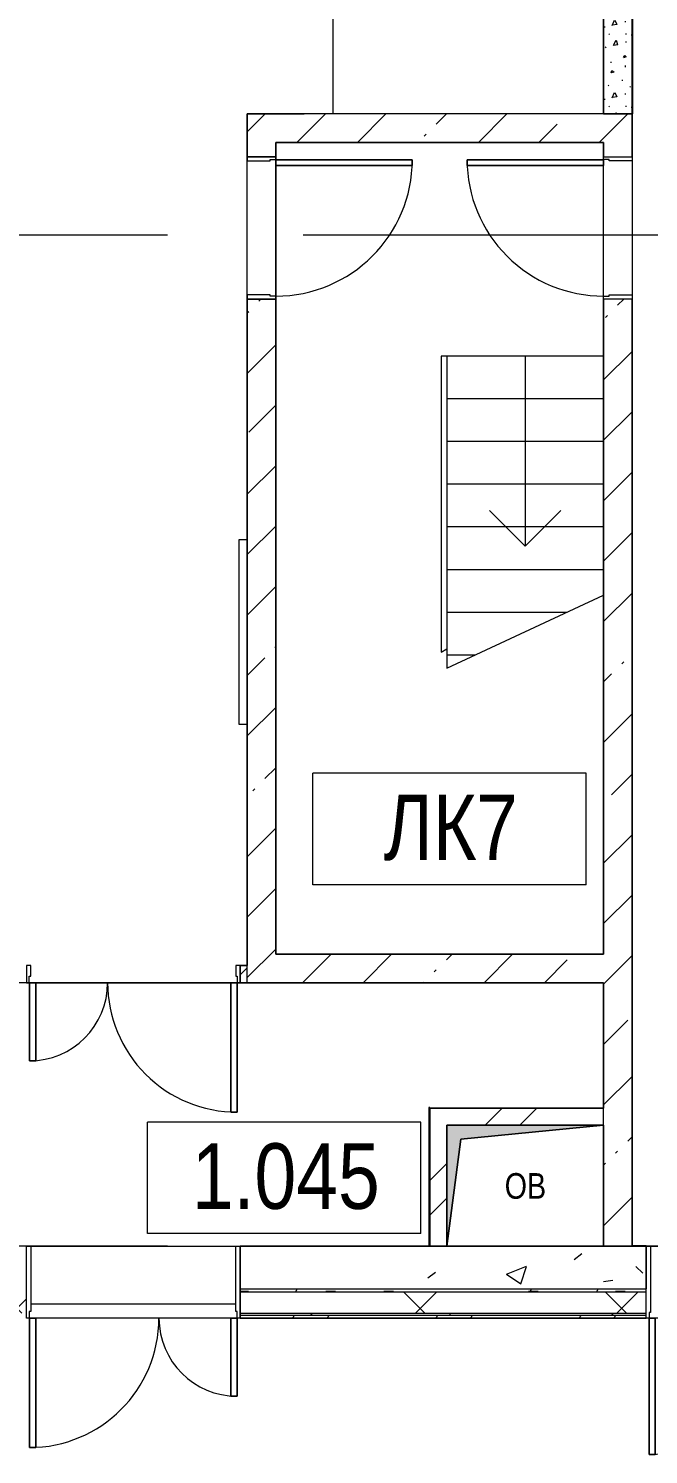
# Model space of a CAD drawing. Header units: millimetres. Extents: x 46431 to 216095, y -43515 to 31605.
# Drawn here: x 111097 to 115447, y -32846 to -22833 of the extents above; entities that cross this region are included whole.
import ezdxf

# ---------------------------------------------------------------- set-up
doc = ezdxf.new("R2010")
doc.units = ezdxf.units.MM
for name, pattern in [('Осевые', [6350, 1270, -952.5, 3175, -952.5]), ('Сверху', [793.75, 476.25, -317.5]), ('Штрих', [1270, 635, -635])]:
    doc.linetypes.add(name, pattern=pattern)
for name, color, linetype, lineweight in [('Двери', 7, 'Continuous', 9), ('Каркас несущий', 7, 'Continuous', 9), ('Каркас несущий-1', 7, 'Штрих', 9), ('Каркас_Импост', 7, 'Continuous', 9), ('Контуры', 7, 'Continuous', 9), ('Линии подступенков-1', 7, 'Continuous', 9), ('Линии свеса', 7, 'Continuous', 9), ('Марки вырезов', 7, 'Continuous', 9), ('Марки помещений', 7, 'Continuous', 9), ('Невидимые линии-1', 7, 'Штрих', 9), ('Обобщенные модели', 7, 'Continuous', 9), ('Общие ребра', 7, 'Continuous', 9), ('Оси-2', 7, 'Осевые', 9), ('Панель', 7, 'Continuous', 9), ('Перекрытия', 7, 'Continuous', 9), ('Сверху', 7, 'Сверху', 9), ('Стены', 7, 'Continuous', 9), ('Стены-1', 7, 'Continuous', 18), ('Стрелки вверх', 7, 'Continuous', 9), ('Типовые аннотации', 7, 'Continuous', 9), ('Черная _1 сплошная', 7, 'Continuous', 9), ('Штриховка разреза-3', 7, 'Continuous', 9), ('Элементы узлов', 7, 'Continuous', 9), ('Элементы узлов-1', 7, 'Continuous', 5)]:
    doc.layers.add(name, color=color, linetype=linetype, lineweight=lineweight)
doc.layers.add('Обобщенные модели-1', color=7, linetype='Continuous', lineweight=9, true_color=0xffbc79)
doc.styles.add('Arial', font='Arial.ttf', dxfattribs={"width": 0.8, "height": 180})
doc.styles.add('Arial Narrow_1', font='Arial Narrow.ttf', dxfattribs={"height": 460})
pattern_1 = [(45, (0, 0), (-502.8943, 502.8943), []), (45, (0, 762), (-502.8943, 502.8943), [])]
pattern_2 = [(0, (0, 0), (812.8, 203.2), [67.056, -542.544, 67.056, -542.544, -3251.2]), (0, (0, 0), (812.8, 203.2), [-1219.2, 67.056, -1152.144, 67.056, -542.544, -1422.4]), (0, (0, 0), (812.8, 203.2), [-3048, 67.056, -339.344, 67.056, -948.944]), (120, (304.8, 101.6), (-582.37636, 602.30545), [67.056, -542.544, 67.056, -542.544, -3251.2]), (120, (304.8, 101.6), (-582.37636, 602.30545), [-1219.2, 67.056, -1152.144, 67.056, -542.544, -1422.4]), (120, (304.8, 101.6), (-582.37636, 602.30545), [-3048, 67.056, -339.344, 67.056, -948.944]), (240, (406.4, 508), (-230.42364, -805.50545), [67.056, -542.544, 67.056, -542.544, -3251.2]), (240, (406.4, 508), (-230.42364, -805.50545), [-1219.2, 67.056, -1152.144, 67.056, -542.544, -1422.4]), (240, (406.4, 508), (-230.42364, -805.50545), [-3048, 67.056, -339.344, 67.056, -948.944])]
pattern_3 = [(45, (0, 0), (-424.264, 424.264), [600, -100, 20, -100]), (45, (0, 424), (-424.264, 424.264), [])]

# ---------------------------------------------------------------- blocks, each defined once
blk = doc.blocks.new('M_Дверь-Проем - 1200 x 2032 mm-V1-План 1-го этажа на отм_ -6_000')
at = {"layer": 'Сверху'}
for p, q in [((-608, 100), (592, 100)), ((-608, -100), (592, -100))]:
    blk.add_line(p, q, dxfattribs=at)
blk = doc.blocks.new('Дверь - Однопольная - ДВ2__21х10-6240603-План 1-го этажа на отм_ -6_000')
at = {"layer": 'Двери'}
for p, q in [((-479, -100), (-439, -100)), ((-479, -1058), (-479, -100)), ((-439, -100), (-439, -1058)), ((-439, -1058), (-479, -1058))]:
    blk.add_line(p, q, dxfattribs=at)
blk.add_arc((-479, -100), 958, 270, 0, dxfattribs=at)
at = {"layer": 'Каркас_Импост'}
for p, q in [((-500, 100), (-470, 100)), ((-500, -100), (-500, 100)), ((-470, 100), (-470, -60)), ((470, 100), (500, 100)), ((470, -60), (470, 100)), ((500, 100), (500, -100)), ((-480, -100), (-500, -100)), ((-480, -60), (-480, -100)), ((-470, -60), (-480, -60)), ((480, -60), (470, -60)), ((480, -100), (480, -60)), ((500, -100), (480, -100))]:
    blk.add_line(p, q, dxfattribs=at)
at = {"layer": 'Панель'}
for p, q in [((-439, -100), (-479, -100)), ((-479, -100), (-479, -1058)), ((-439, -1058), (-439, -100)), ((-479, -1058), (-439, -1058))]:
    blk.add_line(p, q, dxfattribs=at)
blk = doc.blocks.new('Дверь - Однопольная - ДВ1_21х10-6240604-План 1-го этажа на отм_ -6_000')
at = {"layer": 'Двери'}
for p, q in [((-439, 1058), (-479, 1058)), ((-479, 1058), (-479, 100)), ((-439, 100), (-439, 1058)), ((-479, 100), (-439, 100))]:
    blk.add_line(p, q, dxfattribs=at)
blk.add_arc((-479, 100), 958, 360, 90, dxfattribs=at)
at = {"layer": 'Каркас_Импост'}
for p, q in [((-480, 100), (-500, 100)), ((-500, 100), (-500, -100)), ((-480, 60), (-480, 100)), ((-470, 60), (-480, 60)), ((-470, -100), (-470, 60)), ((480, 60), (470, 60)), ((470, 60), (470, -100)), ((500, 100), (480, 100)), ((480, 100), (480, 60)), ((500, -100), (500, 100)), ((-500, -100), (-470, -100)), ((470, -100), (500, -100))]:
    blk.add_line(p, q, dxfattribs=at)
at = {"layer": 'Панель'}
for p, q in [((-479, 1058), (-439, 1058)), ((-479, 100), (-479, 1058)), ((-439, 1058), (-439, 100)), ((-439, 100), (-479, 100))]:
    blk.add_line(p, q, dxfattribs=at)
blk = doc.blocks.new('Дверь - Полуторная_001 - ДВ20_21-15-7172222-План 1-го этажа на отм_ -6_000')
at = {"layer": 'Двери'}
for p, q in [((-684, 969), (-729, 969)), ((-729, 969), (-729, 60)), ((-684, 60), (-684, 969)), ((684, 60), (684, 609)), ((684, 609), (729, 609)), ((729, 609), (729, 60)), ((-729, 60), (-684, 60)), ((729, 60), (684, 60))]:
    blk.add_line(p, q, dxfattribs=at)
for centre, radius, start, end in [((-729, 60), 909, 360, 90), ((729, 60), 549, 90, 180)]:
    blk.add_arc(centre, radius, start, end, dxfattribs=at)
at = {"layer": 'Каркас_Импост'}
for p, q in [((-730, 60), (-750, 60)), ((-750, 60), (-750, -60)), ((-730, 15), (-730, 60)), ((-720, 15), (-730, 15)), ((-720, -60), (-720, 15)), ((730, 15), (720, 15)), ((720, 15), (720, -60)), ((750, 60), (730, 60)), ((730, 60), (730, 15)), ((750, -60), (750, 60)), ((-750, -60), (-720, -60)), ((720, -60), (750, -60))]:
    blk.add_line(p, q, dxfattribs=at)
at = {"layer": 'Панель'}
for p, q in [((-729, 969), (-684, 969)), ((-729, 60), (-729, 969)), ((-684, 969), (-684, 60)), ((684, 609), (684, 60)), ((729, 609), (684, 609)), ((729, 60), (729, 609)), ((-684, 60), (-729, 60)), ((684, 60), (729, 60))]:
    blk.add_line(p, q, dxfattribs=at)
blk = doc.blocks.new('Дверь - Полуторная_наруж__остекленная - ДН5__21-15-8101373-План 1-го этажа на отм_ -6_000')
at = {"layer": 'Двери'}
for p, q in [((-729, -252.5), (-684, -252.5)), ((-729, -1161.5), (-729, -252.5)), ((-684, -252.5), (-684, -1161.5)), ((729, -252.5), (684, -252.5)), ((684, -252.5), (684, -801.5)), ((729, -801.5), (729, -252.5)), ((684, -801.5), (729, -801.5)), ((-684, -1161.5), (-729, -1161.5))]:
    blk.add_line(p, q, dxfattribs=at)
for centre, radius, start, end in [((-729, -252.5), 909, 270, 0), ((729, -252.5), 549, 180, 270)]:
    blk.add_arc(centre, radius, start, end, dxfattribs=at)
at = {"layer": 'Каркас_Импост'}
for p, q in [((-750, 252.5), (-720, 252.5)), ((-750, -252.5), (-750, 252.5)), ((-720, 252.5), (-720, -207.5)), ((720, 252.5), (750, 252.5)), ((720, -207.5), (720, 252.5)), ((750, 252.5), (750, -252.5)), ((-730, -252.5), (-750, -252.5)), ((-730, -207.5), (-730, -252.5)), ((-720, -207.5), (-730, -207.5)), ((730, -207.5), (720, -207.5)), ((730, -252.5), (730, -207.5)), ((750, -252.5), (730, -252.5))]:
    blk.add_line(p, q, dxfattribs=at)
at = {"layer": 'Панель'}
for p, q in [((-684, -252.5), (-729, -252.5)), ((-729, -252.5), (-729, -1161.5)), ((-684, -1161.5), (-684, -252.5)), ((684, -252.5), (729, -252.5)), ((684, -801.5), (684, -252.5)), ((729, -252.5), (729, -801.5)), ((729, -801.5), (684, -801.5)), ((-729, -1161.5), (-684, -1161.5))]:
    blk.add_line(p, q, dxfattribs=at)
blk = doc.blocks.new('Дверь - Однопольная остекленная - ДН6__21х10-8185012-План 1-го этажа на отм_ -6_000')
at = {"layer": 'Двери'}
for p, q in [((-479, -252.5), (-439, -252.5)), ((-479, -1210.5), (-479, -252.5)), ((-439, -252.5), (-439, -1210.5)), ((-439, -1210.5), (-479, -1210.5))]:
    blk.add_line(p, q, dxfattribs=at)
blk.add_arc((-479, -252.5), 958, 270, 0, dxfattribs=at)
at = {"layer": 'Каркас_Импост'}
for p, q in [((-500, 252.5), (-470, 252.5)), ((-500, -252.5), (-500, 252.5)), ((-470, 252.5), (-470, -212.5)), ((470, 252.5), (500, 252.5)), ((470, -212.5), (470, 252.5)), ((500, 252.5), (500, -252.5)), ((-480, -252.5), (-500, -252.5)), ((-480, -212.5), (-480, -252.5)), ((-470, -212.5), (-480, -212.5)), ((480, -212.5), (470, -212.5)), ((480, -252.5), (480, -212.5)), ((500, -252.5), (480, -252.5))]:
    blk.add_line(p, q, dxfattribs=at)
at = {"layer": 'Панель'}
for p, q in [((-439, -252.5), (-479, -252.5)), ((-479, -252.5), (-479, -1210.5)), ((-439, -1210.5), (-439, -252.5)), ((-479, -1210.5), (-439, -1210.5))]:
    blk.add_line(p, q, dxfattribs=at)
blk = doc.blocks.new('170_ОтверстиеПрямоугольноеВертикальное - 170_ОтверстиеПрямоугольноеВертикальное-5689046-План 1-го этажа на отм_ -6_000')
at = {"layer": 'Обобщенные модели'}
for p, q in [((-550, -424.6875), (-550, 424.6875)), ((-550, 424.6875), (550, 424.6875)), ((550, 424.6875), (550, -424.6875)), ((550, -424.6875), (-550, -424.6875))]:
    blk.add_line(p, q, dxfattribs=at)
blk = doc.blocks.new('M_Дверь-Проем - 1200 x 2032 mm-V31-План 1-го этажа на отм_ -6_000')
at = {"layer": 'Сверху'}
blk.add_line((-608, 100), (592, 100), dxfattribs=at)
blk = doc.blocks.new('105_Перемычка_Уголок_ ПН - Тип1_Уголок или ПН ГКЛ-7339617-План 1-го этажа на отм_ -6_000')
at = {"layer": 'Невидимые линии-1'}
for p, q in [((-650, -1), (-650, 1)), ((-650, 1), (650, 1)), ((650, -1), (650, 1)), ((650, 1), (650, -1)), ((650, -1), (-650, -1))]:
    blk.add_line(p, q, dxfattribs=at)
blk = doc.blocks.new('351_Бл_Стальной уголок - Уголок равнополочный_63х63х5-5556017-План 1-го этажа на отм_ -6_000')
at = {"layer": 'Каркас несущий'}
for p, q in [((-650, -63), (-650, -5)), ((650, -5), (-650, -5)), ((650, -5), (-650, -5)), ((650, -63), (-650, -63)), ((650, -5), (650, -63))]:
    blk.add_line(p, q, dxfattribs=at)
blk = doc.blocks.new('Марка помещения_Р - Марка помещения-4575829-План 1-го этажа на отм_ -6_000')
at = {"layer": 'Марки помещений'}
for p, q in [((-4.79375, -1.95625), (-4.79375, 1.95625)), ((4.79375, 1.95625), (-4.79375, 1.95625)), ((4.79375, -1.95625), (4.79375, 1.95625)), ((4.79375, -1.95625), (-4.79375, -1.95625))]:
    blk.add_line(p, q, dxfattribs=at)

msp = doc.modelspace()

# ---------------------------------------------------------------- hatches: boundary and pattern name
at = {"layer": 'Штриховка разреза-3'}
h = msp.add_hatch(dxfattribs=at)
h.set_pattern_fill('FP_4', color=256, style=0, pattern_type=2)
h.set_pattern_definition(pattern_3)
h.paths.add_polyline_path([(115131.6, -31382.8), (115331.6, -31382.8), (115331.6, -24732.9), (115131.6, -24732.9), (115131.6, -30533.4)], flags=0)
h.paths.add_polyline_path([(115331.6, -23732.9), (115331.6, -23432.9), (115131.6, -23432.9), (115131.6, -23732.9)], flags=0)
h.paths.add_polyline_path([(115331.6, -22232.9), (115331.6, -19832.9), (115131.6, -19832.9), (115131.6, -22232.9)], flags=0)
h = msp.add_hatch(dxfattribs=at)
h.set_pattern_fill('FP_2', color=256, style=0, pattern_type=2)
h.set_pattern_definition([(315, (203.2, 20.32), (507.9997, 0), [7.184, -711.236]), (63.435, (279.4, 76.2), (-0.0009, 508.0002), [11.359, -1124.563]), (90, (121.9, 60.96), (-508, 508), [10.16, -497.84]), (315, (0, 127), (507.9997, 0), [7.184, -711.236]), (270, (330.2, 40.64), (508, -508), [6.706, -501.294]), (270, (213.36, 386.1), (508, -508), [6.706, -501.294]), (45, (284.48, 441.96), (0, 507.9997), [7.184, -711.236]), (90, (182.9, 182.9), (-508, 508), [6.706, -501.294]), (90, (121.9, 259.1), (-508, 508), [6.706, -501.294]), (270, (279.4, 238.76), (508, -508), [6.706, -501.294]), (45, (127, 426.72), (0, 507.9997), [7.184, -711.236]), (45, (20.32, 284.48), (0, 507.9997), [7.184, -711.236]), (270, (10.16, 492.76), (508, -508), [6.706, -501.294]), (315, (335.28, 406.4), (507.9997, 0), [7.184, -711.236]), (90, (477.5, 71.1), (-508, 508), [6.706, -501.294]), (315, (355.6, 137.16), (507.9997, 0), [7.184, -711.236]), (90, (477.5, 264.16), (-508, 508), [10.16, -497.84]), (90, (482.6, 436.9), (-508, 508), [6.706, -501.294]), (90, (375.9, 294.64), (-508, 508), [6.706, -501.294]), (315, (360.68, 497.84), (507.9997, 0), [7.184, -711.236]), (0, (477.5, 497.84), (508, 508), [6.706, -501.294]), (315, (91.44, 508), (507.9997, 0), [7.184, -711.236]), (270, (233.7, 132.1), (508, -508), [6.706, -501.294]), (0, (452.1, 172.7), (508, 508), [6.706, -501.294]), (56.31, (274.32, 5.08), (507.99879, 1016.00085), [18.316, -1813.304]), (315, (284.48, 20.32), (507.9997, 0), [14.368, -704.052]), (194.036, (294.64, 10.16), (-1524.00192, -507.99336), [20.945, -2073.593]), (60.255, (30.48, 45.72), (508.001493, 1015.99859), [40.956, -4054.671]), (293.199, (50.8, 81.28), (508.006508, -1015.996307), [38.688, -3830.124]), (180, (66.04, 45.7), (-508, -508), [35.56, -472.44]), (63.435, (20.32, 213.36), (-0.0009, 508.0002), [22.718, -1113.204]), (315, (30.48, 233.68), (507.9997, 0), [14.368, -704.052]), (206.565, (40.64, 223.52), (-508.00066, -508.0002), [22.718, -1113.204]), (66.801, (386.08, 50.8), (1016.01901, 2539.993042), [38.688, -3830.124]), (296.565, (401.32, 86.36), (508.0002, -508.00066), [34.078, -1101.845]), (189.462, (416.56, 55.88), (-2540.002556, -507.985985), [30.901, -3059.143]), (82.875, (203.2, 248.92), (-0.000517, 507.999884), [40.956, -4054.671]), (315, (208.28, 289.56), (507.9997, 0), [35.921, -682.5]), (206.565, (233.68, 264.16), (-508.00066, -508.0002), [34.078, -1101.845]), (71.565, (375.92, 223.52), (0.00014, 507.99998), [16.064, -1590.373]), (326.31, (381, 238.76), (1016.00085, -507.99879), [18.316, -1813.304]), (194.036, (396.24, 228.6), (-1524.00192, -507.99336), [20.945, -2073.593]), (60.255, (167.64, 472.44), (508.001493, 1015.99859), [40.956, -4054.671]), (288.435, (187.96, 508), (508.0012, -1015.99951), [32.129, -1574.308]), (189.462, (198.12, 477.52), (-2540.002556, -507.985985), [30.901, -3059.143]), (63.435, (40.64, 411.48), (-0.0009, 508.0002), [34.078, -1101.845]), (296.565, (55.88, 441.96), (508.0002, -508.00066), [34.078, -1101.845]), (180, (71.1, 411.5), (-508, -508), [30.48, -477.52]), (56.31, (106.68, 320.04), (507.99879, 1016.00085), [18.316, -1813.304]), (326.31, (116.84, 335.28), (1016.00085, -507.99879), [18.316, -1813.304]), (191.31, (132.08, 325.12), (-2031.99947, -508.00241), [25.903, -2564.399]), (63.435, (279.4, 365.76), (-0.0009, 508.0002), [22.718, -1113.204]), (326.31, (289.56, 386.08), (1016.00085, -507.99879), [18.316, -1813.304]), (201.801, (304.8, 375.92), (-1016.00392, -507.992605), [27.357, -2708.307]), (60.255, (391.16, 416.56), (508.001493, 1015.99859), [40.956, -4054.671]), (288.435, (411.48, 452.12), (508.0012, -1015.99951), [32.129, -1574.308]), (189.462, (421.64, 421.64), (-2540.002556, -507.985985), [30.901, -3059.143]), (56.31, (462.28, 330.2), (507.99879, 1016.00085), [18.316, -1813.304]), (315, (472.44, 345.44), (507.9997, 0), [14.368, -704.052]), (194.036, (482.6, 335.28), (-1524.00192, -507.99336), [20.945, -2073.593])])
h.paths.add_polyline_path([(115131.6, -23432.9), (115331.6, -23432.9), (115331.6, -22232.9), (115131.6, -22232.9)], flags=0)
h = msp.add_hatch(dxfattribs=at)
h.set_pattern_fill('FP_4', color=256, style=0, pattern_type=2)
h.set_pattern_definition(pattern_3)
h.paths.add_polyline_path([(112631.6, -23632.9), (115131.6, -23632.9), (115131.6, -23432.9), (112631.6, -23432.9)], flags=0)
h = msp.add_hatch(dxfattribs=at)
h.set_pattern_fill('FP_4', color=256, style=0, pattern_type=2)
h.set_pattern_definition(pattern_3)
h.paths.add_polyline_path([(112831.6, -29532.9), (112831.6, -24732.9), (112631.6, -24732.9), (112631.6, -29532.9)], flags=0)
h.paths.add_polyline_path([(112631.6, -23732.9), (112831.6, -23732.9), (112831.6, -23632.9), (112631.6, -23632.9)], flags=0)
h = msp.add_hatch(dxfattribs=at)
h.set_pattern_fill('FP_4', color=256, style=0, pattern_type=2)
h.set_pattern_definition(pattern_3)
h.paths.add_polyline_path([(114079.8, -29532.9), (115131.6, -29532.9), (115131.6, -29332.9), (112831.6, -29332.9), (112831.6, -29532.9)], flags=0)
h = msp.add_hatch(dxfattribs=at)
h.set_pattern_fill('FP_3', color=256, style=0, pattern_type=2)
h.set_pattern_definition(pattern_1)
h.paths.add_polyline_path([(112581.6, -29532.9), (112631.6, -29532.9), (112631.6, -29412.9), (112581.6, -29412.9)], flags=0)
h.paths.add_polyline_path([(111081.6, -29532.9), (111081.6, -29412.9), (110906.6, -29412.9), (110906.6, -29532.9), (111033.6, -29532.9)], flags=0)
h = msp.add_hatch(dxfattribs=at)
h.set_pattern_fill('FP_3', color=256, style=0, pattern_type=2)
h.set_pattern_definition(pattern_1)
h.paths.add_polyline_path([(114079.8, -30533.4), (115131.6, -30533.4), (115131.6, -30413.4), (113911.6, -30413.4), (113911.6, -30533.4), (114031.6, -30533.4)], flags=0)
h = msp.add_hatch(dxfattribs=at)
h.set_pattern_fill('FP_3', color=256, style=0, pattern_type=2)
h.set_pattern_definition(pattern_1)
h.paths.add_polyline_path([(113911.6, -31382.8), (114031.6, -31382.8), (114031.6, -30533.4), (113911.6, -30533.4)], flags=0)
h = msp.add_hatch(dxfattribs=at)
h.set_pattern_fill('FP_7', color=256, style=0, pattern_type=2)
h.set_pattern_definition([(50, (0, 0), (1457.472, -127.512), [152.4, -1676.4]), (355, (0, 0), (-281.942, 1528.454), [121.92, -1341.12]), (100.451, (121.5, -10.6), (1175.541, 1400.933), [129.52, -1424.721]), (46.184, (0, 406.4), (2168.632, -336.342), [228.6, -2514.6]), (96.636, (180.7, 378.4), (1899.22, 1979.42), [194.28, -2137.08]), (351.184, (0, 406.4), (1899.24, 1979.402), [182.88, -2011.68]), (21, (203.2, 304.8), (1212.915, -818.121), [152.4, -1676.4]), (326, (203.2, 304.8), (494.417, 1473.504), [121.92, -1341.12]), (71.451, (304.3, 236.6), (1707.337, 655.37), [129.52, -1424.721]), (37.5, (0, 0), (24.7094, 676.4402), [67.056, -1257.808, 67.056, -1294.384, -1346.2]), (37.5, (0, 0), (24.7094, 676.4402), [-2686.304, 67.056, -1279.144]), (7.5, (0, 0), (534.5577, 801.4443), [67.056, -709.168, 67.056, -1227.328, -513.08]), (7.5, (0, 0), (534.5577, 801.4443), [-2070.608, 67.056, -446.024]), (327.5, (-453.14, 0), (1084.7275, -45.8312), [67.056, -440.944, 67.056, -1517.904, -2103.12]), (327.5, (-453.14, 0), (1084.7275, -45.8312), [-2092.96, 67.056, -2036.064]), (317.5, (-656.3, 0), (1185.035, 203.4135), [67.056, -593.344, 67.056, -985.52, -1493.52]), (317.5, (-656.3, 0), (1185.035, 203.4135), [-1712.976, 67.056, -1426.464])])
h.paths.add_polyline_path([(110831.6, -31682.8), (111081.6, -31682.2), (111081.6, -31382.8), (110831.6, -31382.8), (110831.6, -31682.2)], flags=0)
h.paths.add_polyline_path([(112581.6, -31682.8), (115431.6, -31682.2), (115431.6, -31382.8), (112581.6, -31382.8), (112581.6, -31682.2)], flags=0)
h = msp.add_hatch(dxfattribs=at)
h.set_pattern_fill('FP_5', color=256, style=0, pattern_type=2)
h.set_pattern_definition(pattern_2)
h.paths.add_polyline_path([(110831.6, -31702.8), (111081.6, -31702.8), (111081.6, -31682.8), (110831.6, -31682.8)], flags=0)
h.paths.add_polyline_path([(115431.6, -31702.8), (115431.6, -31682.8), (112581.6, -31682.8), (112581.6, -31702.8), (114079.8, -31702.8)], flags=0)
h = msp.add_hatch(dxfattribs=at)
h.set_pattern_fill('FP_6', color=256, style=0, pattern_type=2)
h.set_pattern_definition([(45, (0, 0), (-707.107, 707.107), []), (135, (0, 0), (-707.107, -707.107), [])])
h.paths.add_polyline_path([(110831.6, -31852.8), (111081.6, -31852.8), (111081.6, -31702.8), (110831.6, -31702.8)], flags=0)
h.paths.add_polyline_path([(115431.6, -31852.8), (115431.6, -31702.8), (112581.6, -31702.8), (112581.6, -31852.8), (114079.8, -31852.8)], flags=0)
h = msp.add_hatch(dxfattribs=at)
h.set_pattern_fill('FP_5', color=256, style=0, pattern_type=2)
h.set_pattern_definition(pattern_2)
h.paths.add_polyline_path([(114079.8, -31867.8), (115431.6, -31867.8), (115431.6, -31852.8), (112581.6, -31852.8), (112581.6, -31867.8)], flags=0)
h.paths.add_polyline_path([(110831.6, -31867.8), (111081.6, -31867.8), (111081.6, -31852.8), (110831.6, -31852.8)], flags=0)
h = msp.add_hatch(dxfattribs=at)
h.set_pattern_fill('FP_3', color=256, style=0, pattern_type=2)
h.set_pattern_definition(pattern_1)
h.paths.add_polyline_path([(112581.6, -31887.8), (115431.6, -31887.8), (115431.6, -31867.8), (112581.6, -31867.8)], flags=0)
h.paths.add_polyline_path([(111081.6, -31887.8), (111081.6, -31867.8), (110831.6, -31867.8), (110831.6, -31887.8)], flags=0)
at = {"layer": 'Элементы узлов-1'}
msp.add_hatch(color=256, dxfattribs=at).paths.add_polyline_path([(114031.6, -31382.8), (114129.1, -30630.9), (115131.6, -30533.4), (114031.6, -30533.4)], flags=0)

# ---------------------------------------------------------------- linework, layer by layer
at = {"layer": 'Контуры'}
for p, q in [((115131.6, -25132.9), (114031.6, -25132.9)), ((114031.6, -25132.9), (114031.6, -27324.9)), ((115131.6, -25132.9), (115131.6, -26811.9))]:
    msp.add_line(p, q, dxfattribs=at)
at = {"layer": 'Линии подступенков-1'}
for p, q in [((115131.6, -25132.9), (114031.6, -25132.9)), ((115131.6, -25432.9), (114031.6, -25432.9)), ((115131.6, -25732.9), (114031.6, -25732.9)), ((115131.6, -26032.9), (114031.6, -26032.9)), ((115131.6, -26332.9), (114031.6, -26332.9)), ((115131.6, -26632.9), (114031.6, -26632.9)), ((114872.3, -26932.9), (114031.6, -26932.9)), ((114228.9, -27232.9), (114031.6, -27232.9))]:
    msp.add_line(p, q, dxfattribs=at)
at = {"layer": 'Линии свеса'}
for p, q in [((115131.6, -25432.9), (114031.6, -25432.9)), ((115131.6, -25732.9), (114031.6, -25732.9)), ((115131.6, -26032.9), (114031.6, -26032.9)), ((115131.6, -26332.9), (114031.6, -26332.9)), ((115131.6, -26632.9), (114031.6, -26632.9)), ((114872.3, -26932.9), (114031.6, -26932.9)), ((114228.9, -27232.9), (114031.6, -27232.9))]:
    msp.add_line(p, q, dxfattribs=at)
at = {"layer": 'Марки вырезов'}
msp.add_line((114031.6, -27324.9), (115131.6, -26811.9), dxfattribs=at)
at = {"layer": 'Обобщенные модели-1'}
for p, q in [((115131.6, -30533.4), (114031.6, -30533.4)), ((114031.6, -30533.4), (114031.6, -31382.8)), ((115131.6, -31382.8), (115131.6, -30533.4)), ((114031.6, -31382.8), (115131.6, -31382.8))]:
    msp.add_line(p, q, dxfattribs=at)
at = {"layer": 'Общие ребра'}
for p, q in [((115331.6, -23732.9), (115331.6, -23432.9)), ((115331.6, -23432.9), (115331.6, -23732.9)), ((112631.6, -23632.9), (112631.6, -23732.9)), ((112831.6, -23732.9), (112831.6, -23632.9)), ((115131.6, -23632.9), (115131.6, -23732.9)), ((112631.6, -24732.9), (112631.6, -29407.9)), ((112831.6, -29332.9), (112831.6, -24732.9)), ((115131.6, -24732.9), (115131.6, -29330.9)), ((115331.6, -31382.8), (115331.6, -24732.9)), ((115331.6, -24732.9), (115331.6, -31382.8)), ((112631.6, -29412.9), (112581.6, -29412.9)), ((112631.6, -29532.9), (112631.6, -29412.9)), ((112581.6, -29532.9), (112631.6, -29532.9)), ((115131.6, -30533.4), (115131.6, -30413.4)), ((113911.6, -31382.8), (112581.6, -31382.8)), ((113911.6, -31382.8), (114031.6, -31382.8)), ((115131.6, -31382.8), (115331.6, -31382.8)), ((112581.6, -31682.8), (115431.6, -31682.8)), ((112581.6, -31702.8), (115431.6, -31702.8)), ((112581.6, -31852.8), (115431.6, -31852.8)), ((112581.6, -31867.8), (115431.6, -31867.8))]:
    msp.add_line(p, q, dxfattribs=at)
at = {"layer": 'Оси-2'}
for p, q in [((150171.6, -24282.9), (50527.1, -24282.9)), ((150171.6, -31382.9), (50565.6, -31382.9))]:
    msp.add_line(p, q, dxfattribs=at)
at = {"layer": 'Перекрытия'}
for p, q in [((115331.6, -18685.9), (115331.6, -31382.8)), ((112631.6, -23732.9), (112631.6, -23432.9)), ((112631.6, -23432.9), (113031.6, -23432.9)), ((115131.6, -23632.9), (112831.6, -23632.9)), ((112831.6, -23632.9), (112831.6, -29332.9)), ((115131.6, -29332.9), (115131.6, -23632.9)), ((112831.6, -23732.9), (112631.6, -23732.9)), ((112831.6, -24732.9), (112831.6, -23732.9)), ((112631.6, -29412.9), (112631.6, -24732.9)), ((112631.6, -24732.9), (112831.6, -24732.9)), ((112831.6, -29332.9), (115131.6, -29332.9)), ((112581.6, -29532.9), (112581.6, -29412.9)), ((112581.6, -29412.9), (112631.6, -29412.9)), ((115131.6, -29532.9), (111031.6, -29532.9)), ((111081.6, -29532.9), (112581.6, -29532.9)), ((115131.6, -30413.4), (115131.6, -29532.9)), ((113911.6, -31382.8), (113911.6, -30413.4)), ((113911.6, -30413.4), (115131.6, -30413.4)), ((114031.6, -31207.9), (114031.6, -30533.4)), ((114031.6, -31382.8), (114031.6, -30533.4)), ((115131.6, -30532.9), (115131.6, -31207.9)), ((115131.6, -30532.9), (115131.6, -31382.8)), ((112581.6, -31787.8), (112581.6, -31382.8)), ((112581.6, -31382.8), (113911.6, -31382.8)), ((115331.6, -31382.8), (115431.6, -31382.8)), ((115431.6, -31382.8), (115431.6, -31682.2)), ((111111.6, -31787.8), (112551.6, -31787.8))]:
    msp.add_line(p, q, dxfattribs=at)
at = {"layer": 'Стены'}
for p, q in [((113231.6, -22232.9), (113231.6, -23432.9)), ((115131.6, -23432.9), (115131.6, -22232.9)), ((115333.6, -22232.9), (115333.6, -23432.9)), ((113231.6, -23432.9), (113031.6, -23432.9)), ((115331.6, -23432.9), (115131.6, -23432.9)), ((115333.6, -23432.9), (115331.6, -23432.9)), ((112631.6, -24732.9), (112631.6, -23732.9)), ((112631.6, -23732.9), (112831.6, -23732.9)), ((112831.6, -23732.9), (112831.6, -24732.9)), ((115131.6, -24732.9), (115131.6, -23732.9)), ((115131.6, -23732.9), (115331.6, -23732.9)), ((115331.6, -23732.9), (115331.6, -24732.9)), ((112831.6, -24732.9), (112631.6, -24732.9)), ((115331.6, -24732.9), (115131.6, -24732.9)), ((112631.6, -27520.4), (112631.6, -26620.4)), ((112831.6, -26620.4), (112831.6, -27520.4)), ((111081.6, -31382.8), (112581.6, -31382.8)), ((112581.6, -31382.8), (115431.6, -31382.8)), ((112581.6, -31887.8), (112581.6, -31382.8)), ((112581.6, -31887.8), (112581.6, -31382.8)), ((115431.6, -31382.8), (116211.6, -31382.8)), ((115431.6, -31887.8), (115431.6, -31382.8)), ((115431.6, -31887.8), (115431.6, -31382.8)), ((112581.6, -31887.8), (111081.6, -31887.8)), ((115431.6, -31887.8), (112581.6, -31887.8)), ((116211.6, -31887.8), (115431.6, -31887.8))]:
    msp.add_line(p, q, dxfattribs=at)
at = {"layer": 'Стены-1'}
for p, q in [((115131.6, -22232.9), (115131.6, -23432.9)), ((115331.6, -23432.9), (115331.6, -22232.9)), ((113031.6, -23430.9), (112631.6, -23430.9)), ((115131.6, -23432.9), (112631.6, -23432.9)), ((112631.6, -23432.9), (112631.6, -23632.9)), ((112631.6, -23432.9), (113031.6, -23432.9)), ((113031.6, -23432.9), (113031.6, -23430.9)), ((115331.6, -23432.9), (115131.6, -23432.9)), ((115131.6, -23432.9), (115331.6, -23432.9)), ((115333.6, -23432.9), (115331.6, -23432.9)), ((115333.6, -23732.9), (115333.6, -23432.9)), ((112831.6, -23632.9), (115131.6, -23632.9)), ((112631.6, -23732.9), (112831.6, -23732.9)), ((115131.6, -23732.9), (115331.6, -23732.9)), ((115331.6, -23732.9), (115333.6, -23732.9)), ((112831.6, -24732.9), (112631.6, -24732.9)), ((115331.6, -24732.9), (115131.6, -24732.9)), ((115333.6, -24732.9), (115331.6, -24732.9)), ((115333.6, -31380.8), (115333.6, -24732.9)), ((115131.6, -29332.9), (112831.6, -29332.9)), ((115131.6, -29330.9), (115131.6, -29332.9)), ((112581.6, -29412.9), (112581.6, -29532.9)), ((112631.6, -29407.9), (112631.6, -29412.9)), ((112631.6, -29532.9), (112831.6, -29532.9)), ((112831.6, -29532.9), (115131.6, -29532.9)), ((115131.6, -29532.9), (115131.6, -30413.4)), ((113911.6, -30408.4), (113906.6, -30408.4)), ((113906.6, -30408.4), (113906.6, -31380.8)), ((115131.6, -30413.4), (113911.6, -30413.4)), ((113911.6, -30413.4), (113911.6, -30533.4)), ((113911.6, -31380.8), (113911.6, -30413.4)), ((113911.6, -30533.4), (113911.6, -31382.8)), ((114031.6, -30533.4), (115131.6, -30533.4)), ((114031.6, -31382.8), (114031.6, -30533.4)), ((115131.6, -30533.4), (115131.6, -31382.8)), ((112581.6, -31382.8), (112581.6, -31887.8)), ((115131.6, -31382.8), (114031.6, -31382.8)), ((115431.6, -31382.8), (115331.6, -31382.8)), ((115331.6, -31382.8), (115333.6, -31382.8)), ((115431.6, -31380.8), (115333.6, -31380.8)), ((115333.6, -31382.8), (115431.6, -31382.8)), ((115431.6, -31382.8), (115431.6, -31380.8)), ((115431.6, -31887.8), (115431.6, -31382.8)), ((112581.6, -31887.8), (115431.6, -31887.8))]:
    msp.add_line(p, q, dxfattribs=at)
at = {"layer": 'Стрелки вверх'}
for p, q in [((114581.6, -25132.9), (114581.6, -25432.9)), ((114581.6, -25432.9), (114581.6, -25732.9)), ((114581.6, -25732.9), (114581.6, -26032.9)), ((114581.6, -26032.9), (114581.6, -26332.9)), ((114581.6, -26468.4), (114331.6, -26218.4)), ((114581.6, -26468.4), (114831.6, -26218.4)), ((114581.6, -26332.9), (114581.6, -26468.4))]:
    msp.add_line(p, q, dxfattribs=at)
at = {"layer": 'Черная _1 сплошная'}
for p, q in [((114031.6, -25132.9), (113991.6, -25132.9)), ((113991.6, -25132.9), (113991.6, -27212.9)), ((113991.6, -27212.9), (114031.6, -27189.8))]:
    msp.add_line(p, q, dxfattribs=at)
at = {"layer": 'Элементы узлов'}
for p, q in [((115131.6, -30533.4), (114031.6, -30533.4)), ((114031.6, -30533.4), (114031.6, -31382.8)), ((115131.6, -30533.4), (114129.1, -30630.9)), ((114129.1, -30630.9), (115131.6, -30533.4)), ((115131.6, -31382.8), (115131.6, -30533.4)), ((114129.1, -30630.9), (114031.6, -31382.8)), ((114031.6, -31382.8), (114129.1, -30630.9)), ((114031.6, -31382.8), (115131.6, -31382.8))]:
    msp.add_line(p, q, dxfattribs=at)

# ---------------------------------------------------------------- block references
at = {"layer": 'Двери'}
for name, p, rotation in [('M_Дверь-Проем - 1200 x 2032 mm-V31-План 1-го этажа на отм_ -6_000', (113131.6, -22841.1), 269.9999999999999), ('M_Дверь-Проем - 1200 x 2032 mm-V1-План 1-го этажа на отм_ -6_000', (115231.6, -22824.7), 89.99999999999997), ('Дверь - Однопольная - ДВ1_21х10-6240604-План 1-го этажа на отм_ -6_000', (112731.6, -24232.9), 269.9999999999999), ('Дверь - Однопольная - ДВ2__21х10-6240603-План 1-го этажа на отм_ -6_000', (115231.6, -24232.9), 269.9999999999999), ('Дверь - Полуторная_001 - ДВ20_21-15-7172222-План 1-го этажа на отм_ -6_000', (111831.6, -29472.9), 180)]:
    msp.add_blockref(name, p, dxfattribs=dict(at, rotation=rotation))
for name, p in [('Дверь - Полуторная_наруж__остекленная - ДН5__21-15-8101373-План 1-го этажа на отм_ -6_000', (111831.6, -31635.3)), ('Дверь - Однопольная остекленная - ДН6__21х10-8185012-План 1-го этажа на отм_ -6_000', (115931.6, -31635.3))]:
    msp.add_blockref(name, p, dxfattribs=at)
at = {"layer": 'Каркас несущий', "rotation": 269.9999999999998}
msp.add_blockref('351_Бл_Стальной уголок - Уголок равнополочный_63х63х5-5556017-План 1-го этажа на отм_ -6_000', (112636.6, -27070.4), dxfattribs=at)
at = {"layer": 'Каркас несущий-1', "rotation": 269.9999999999998}
msp.add_blockref('105_Перемычка_Уголок_ ПН - Тип1_Уголок или ПН ГКЛ-7339617-План 1-го этажа на отм_ -6_000', (112630.6, -27070.4), dxfattribs=at)
at = {"layer": 'Марки помещений', "xscale": 199.9999999999999, "yscale": 199.9999999999999, "zscale": 199.9999999999999}
for p in [(114050.1, -28453.4), (112890.5, -30902.9)]:
    msp.add_blockref('Марка помещения_Р - Марка помещения-4575829-План 1-го этажа на отм_ -6_000', p, dxfattribs=at)
at = {"layer": 'Элементы узлов'}
msp.add_blockref('170_ОтверстиеПрямоугольноеВертикальное - 170_ОтверстиеПрямоугольноеВертикальное-5689046-План 1-го этажа на отм_ -6_000', (114581.6, -30958.1), dxfattribs=at)

# ---------------------------------------------------------------- texts
at = {"layer": 'Марки помещений', "char_height": 460, "attachment_point": 1, "style": 'Arial Narrow_1'}
for s, insert, width in [('ЛК', (113588.3, -28211.6), 785.654), ('\\fArial Narrow|b0|i0|c204|p34|;7', (114236.5, -28211.6), 352.742), ('1.045', (112242.6, -30661), 1587.341)]:
    msp.add_mtext(s, dxfattribs=dict(at, insert=insert, width=width))
at = {"layer": 'Типовые аннотации', "insert": (114437.8, -30870.1), "char_height": 180, "width": 359.156, "attachment_point": 1, "style": 'Arial'}
msp.add_mtext('ОВ', dxfattribs=at)

doc.saveas('drawing.dxf')
